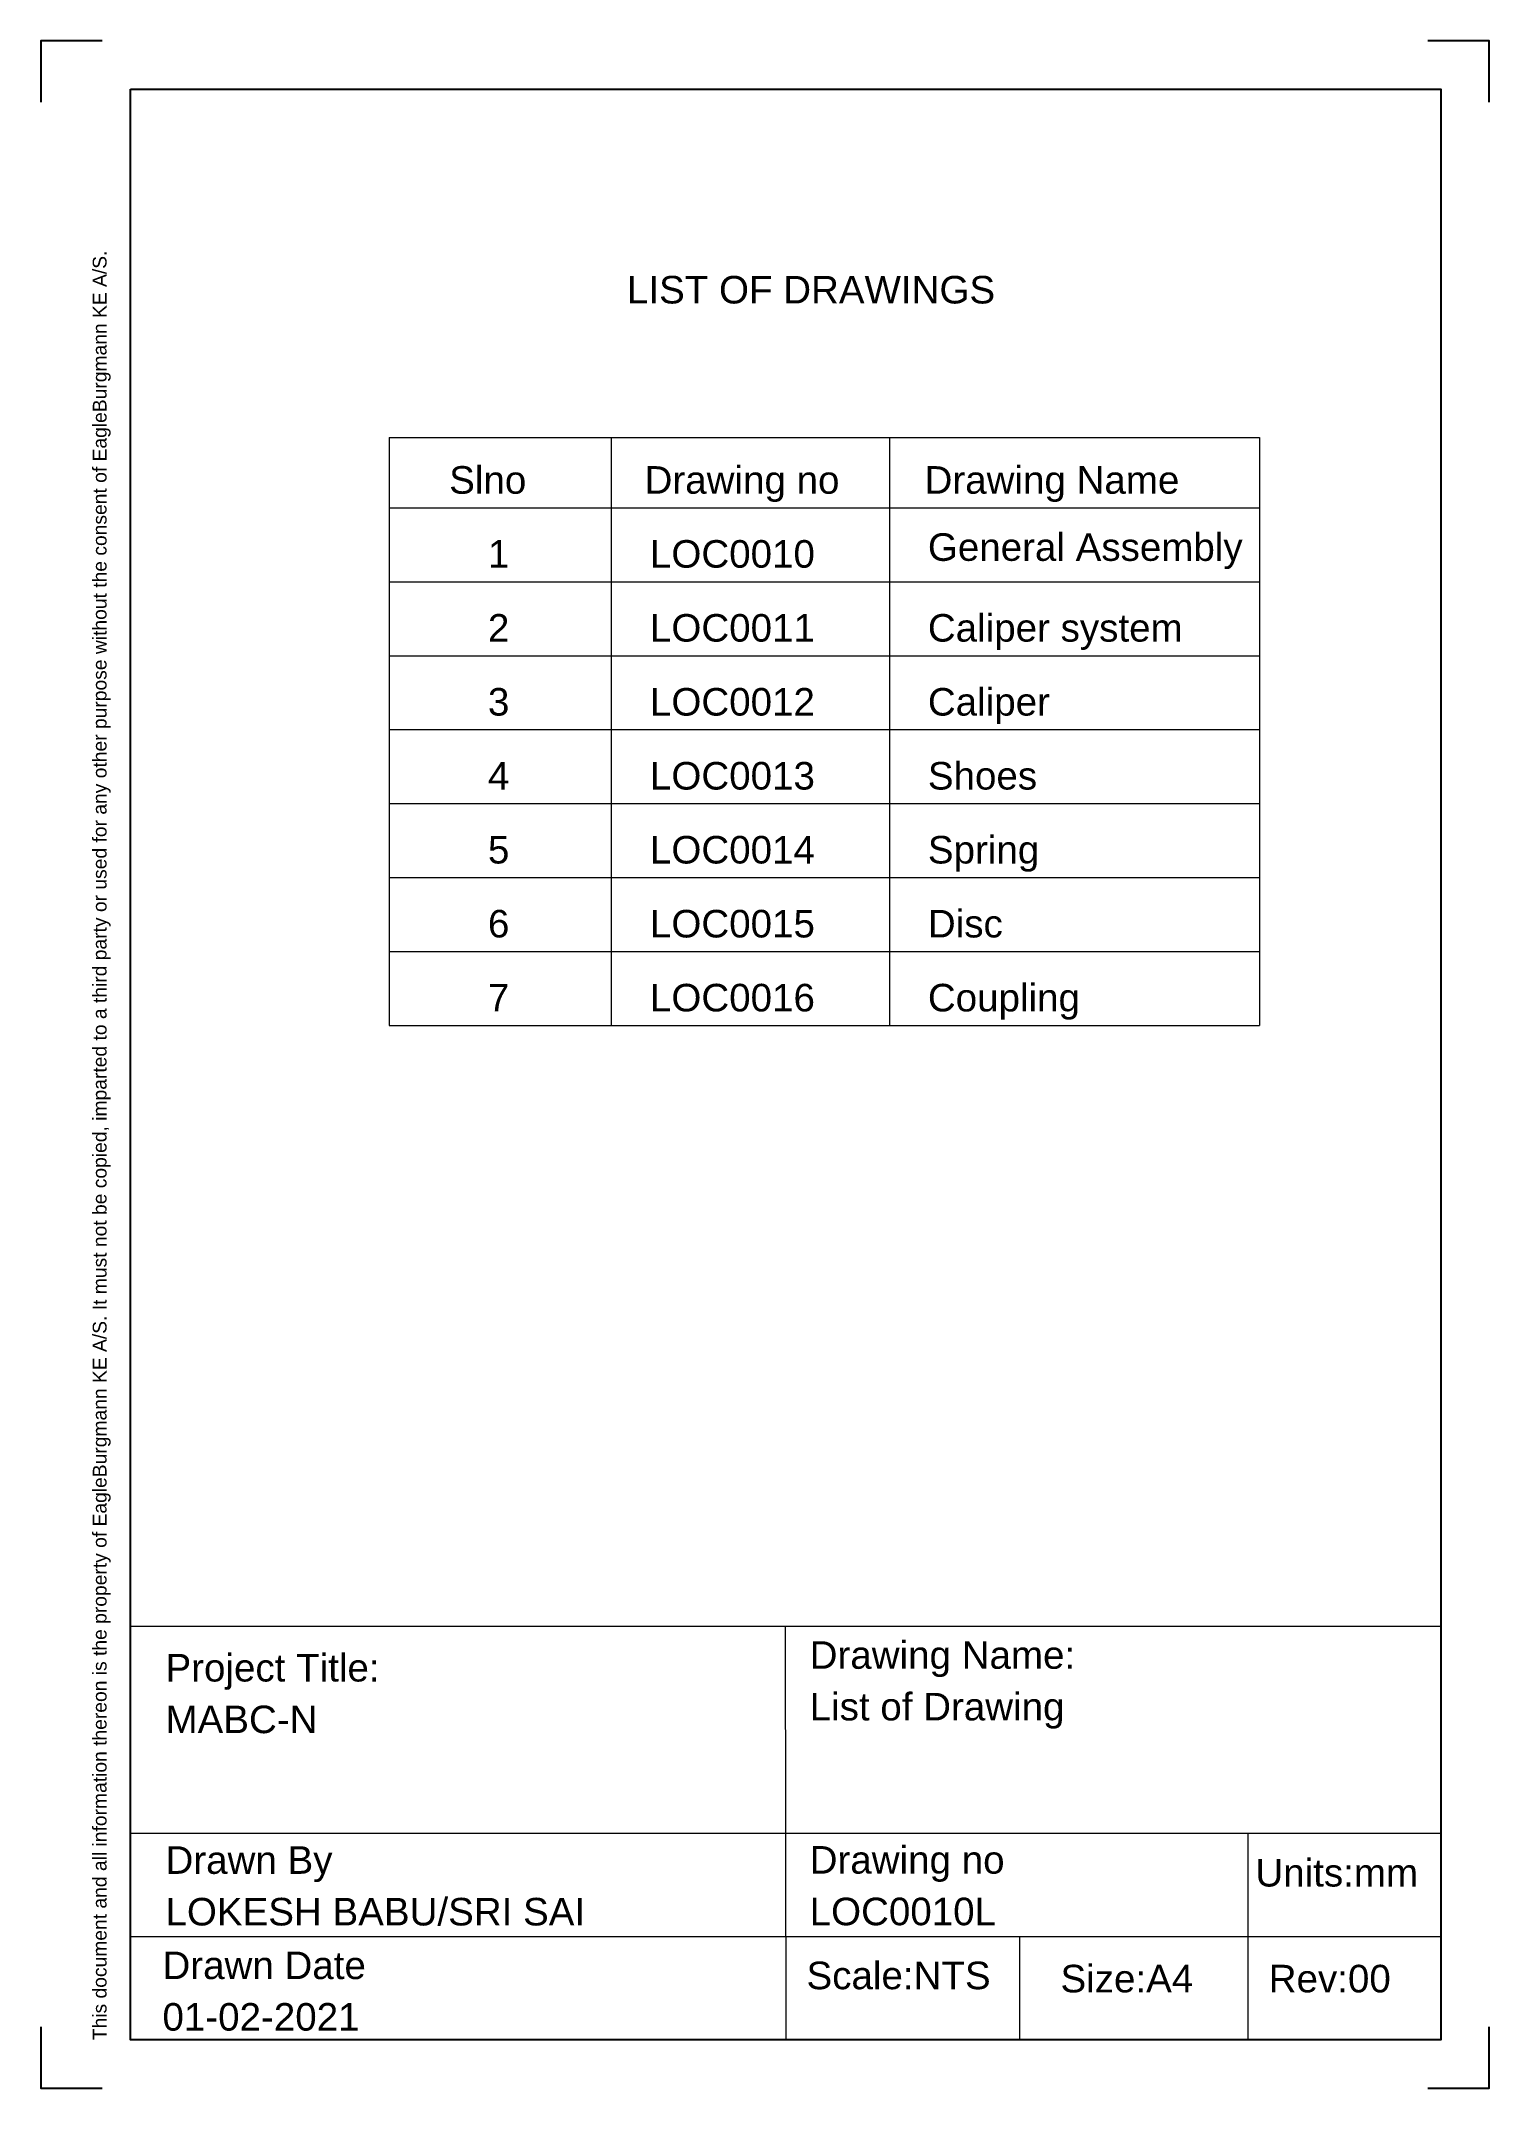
# Model space of a CAD drawing. Header units: millimetres. Extents: x 3610 to 3820, y 1590 to 1887.
import ezdxf

# ---------------------------------------------------------------- set-up
doc = ezdxf.new("R2010")
doc.units = ezdxf.units.MM
doc.layers.add('RAM', color=6, linetype='Continuous')
doc.styles.add('KEB', font='arial.ttf')
doc.styles.get("Standard").update_dxf_attribs({"font": 'arial.ttf'})

# ---------------------------------------------------------------- blocks, each defined once
blk = doc.blocks.new('EB-A4 Sheet')
at = {"layer": 'RAM', "color": 2}
for points in [[(8.88, 297), (0, 297), (0, 288.12)], [(210, 288.12), (210, 297), (201.12, 297)], [(0, 8.88), (0, 0), (8.88, 0)], [(201.12, 0), (210, 0), (210, 8.88)]]:
    blk.add_lwpolyline(points, dxfattribs=at)
at = {"layer": 'RAM', "color": 6}
blk.add_lwpolyline([(13, 290), (203, 290), (203, 7), (13, 7)], close=True, dxfattribs=at)
at = {"layer": 'RAM', "color": 9, "style": 'KEB'}
blk.add_text('This document and all information thereon is the property of EagleBurgmann KE A/S. It must not be copied, imparted to a third party or used for any other purpose without the consent of EagleBurgmann KE A/S.', height=2, rotation=90, dxfattribs=at).set_placement((9.51, 6.94))

msp = doc.modelspace()

# ---------------------------------------------------------------- linework, layer by layer
at = {"color": 7, "lineweight": 0}
for p, q in [((3622.93, 1657), (3812.93, 1657)), ((3717.93, 1657), (3718, 1597)), ((3623, 1627), (3813, 1627)), ((3785.07, 1597), (3785.07, 1627)), ((3623, 1612), (3813, 1612)), ((3751.9, 1612), (3751.9, 1597))]:
    msp.add_line(p, q, dxfattribs=at)
for points in [[(3660.51, 1829.49), (3786.72, 1829.49)], [(3660.51, 1829.49), (3660.51, 1744.16)], [(3692.7, 1829.49), (3692.7, 1744.16)], [(3733.07, 1829.49), (3733.07, 1744.16)], [(3786.72, 1829.49), (3786.72, 1744.16)], [(3660.51, 1819.27), (3786.72, 1819.27)], [(3660.51, 1808.54), (3786.72, 1808.54)], [(3660.51, 1797.81), (3786.72, 1797.81)], [(3660.51, 1787.08), (3786.72, 1787.08)], [(3660.51, 1776.35), (3786.72, 1776.35)], [(3660.51, 1765.62), (3786.72, 1765.62)], [(3660.51, 1754.89), (3786.72, 1754.89)], [(3660.51, 1744.16), (3786.72, 1744.16)]]:
    msp.add_lwpolyline(points, dxfattribs=at)

# ---------------------------------------------------------------- block references
msp.add_blockref('EB-A4 Sheet', (3610, 1590))

# ---------------------------------------------------------------- texts
for s, p in [('LIST OF DRAWINGS', (3694.98, 1848.91)), ('Slno', (3669.2, 1821.31)), ('Drawing no', (3697.54, 1821.31)), ('Drawing Name', (3738.14, 1821.31)), ('General Assembly', (3738.62, 1811.57)), ('1', (3674.82, 1810.58)), ('LOC0010', (3698.32, 1810.58)), ('2', (3674.82, 1799.85)), ('LOC0011', (3698.32, 1799.85)), ('Caliper system', (3738.62, 1799.85)), ('3', (3674.82, 1789.12)), ('LOC0012', (3698.32, 1789.12)), ('Caliper ', (3738.62, 1789.12)), ('4', (3674.82, 1778.39)), ('LOC0013', (3698.32, 1778.39)), ('Shoes', (3738.62, 1778.39)), ('5', (3674.82, 1767.66)), ('LOC0014', (3698.32, 1767.66)), ('Spring', (3738.62, 1767.66)), ('6', (3674.82, 1756.93)), ('LOC0015', (3698.32, 1756.93)), ('Disc', (3738.62, 1756.93)), ('7', (3674.82, 1746.2)), ('LOC0016', (3698.32, 1746.2)), ('Coupling', (3738.62, 1746.2)), ('Drawing Name:', (3721.48, 1650.83)), ('Project Title:', (3628.06, 1648.98)), ('MABC-N', (3628.06, 1641.49)), ('List of Drawing', (3721.48, 1643.34)), ('Drawn By', (3628.06, 1621.08)), ('Drawing no', (3721.48, 1621.11)), ('Units:mm', (3786.12, 1619.24)), ('LOKESH BABU/SRI SAI', (3628.06, 1613.59)), ('LOC0010L', (3721.48, 1613.62)), ('Drawn Date', (3627.62, 1605.81)), ('Scale:NTS', (3721.02, 1604.34)), ('Size:A4', (3757.85, 1603.88)), ('Rev:00', (3788.05, 1603.88)), ('01-02-2021', (3627.62, 1598.33))]:
    msp.add_text(s, height=4, dxfattribs=at).set_placement(p)

doc.saveas('drawing.dxf')
